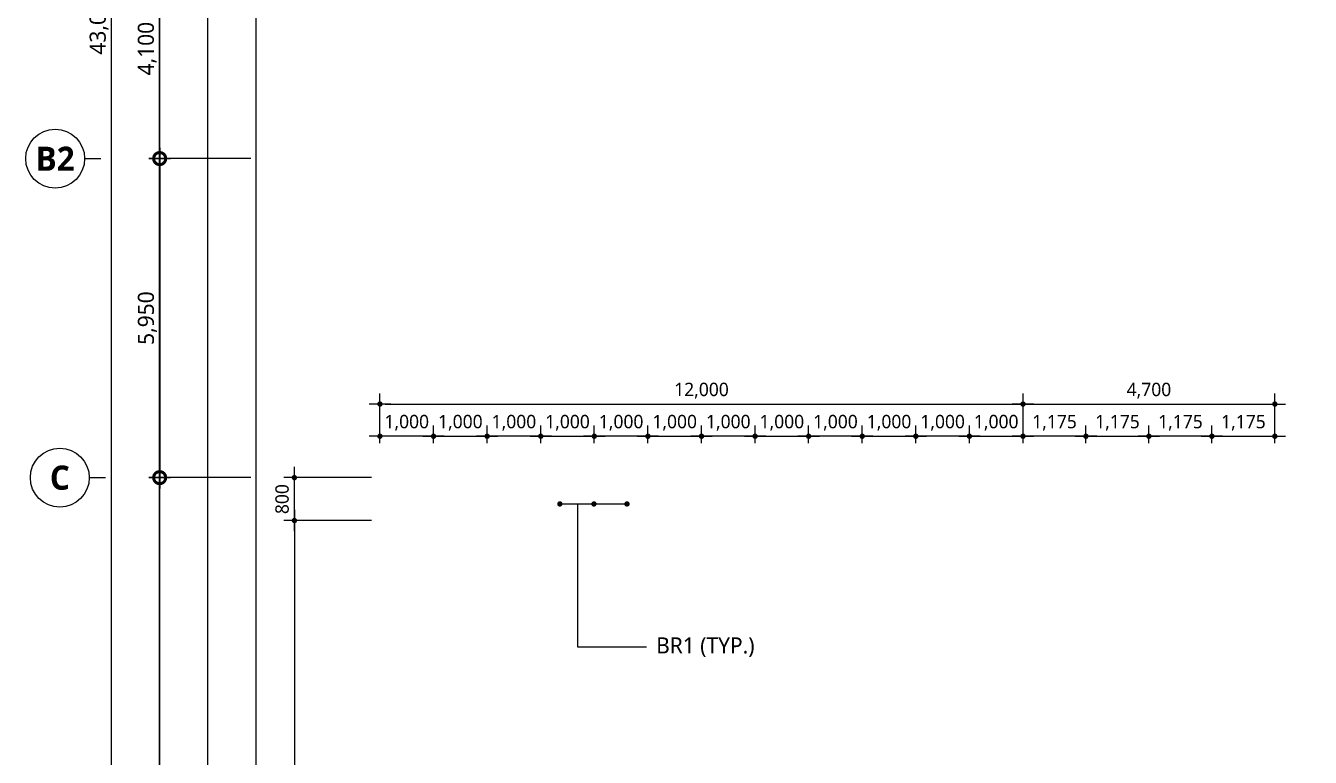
# Model space of a CAD drawing. Header units: millimetres. Extents: x 5446 to 585647, y 2414 to 57106.
# Drawn here: x 188568 to 212540, y 16171 to 29814 of the extents above; entities that cross this region are included whole.
import ezdxf
from ezdxf.enums import TextEntityAlignment as Align

# ---------------------------------------------------------------- set-up
doc = ezdxf.new("R2010")
doc.units = ezdxf.units.MM
doc.header["$LTSCALE"] = 100
doc.layers.get('DEFPOINTS').update_dxf_attribs({"color": 137})
for name, color, linetype in [('DIM', 7, 'Continuous'), ('DIM-INT', 7, 'Continuous'), ('SYM-BUB', 3, 'Continuous'), ('SYM-LEAD', 6, 'Continuous'), ('TEXT', 3, 'Continuous')]:
    doc.layers.add(name, color=color, linetype=linetype)
doc.layers.add('TEMP', color=171, linetype='Continuous', plot=False)
doc.styles.add('$0$스타일1', font='malgun.ttf')
doc.styles.add('스타일1', font='malgun.ttf')
doc.styles.add('스타일2', font='malgunbd.ttf')
doc.dimstyles.new('CJA', dxfattribs={"dimscale": 300, "dimtxt": 2.7, "dimasz": 1, "dimexe": 2, "dimexo": 3, "dimgap": 1, "dimtad": 1, "dimdec": 0, "dimzin": 1, "dimdsep": 46, "dimlunit": 6, "dimtxsty": '$0$스타일1', "dimblk": 'CJDOT', "dimcen": 0.09, "dimdle": 1, "dimclrd": 256, "dimclre": 256, "dimclrt": 3, "dimadec": 0, "dimazin": 0, "dimtfac": 1, "dimtdec": 0, "dimtix": 1, "dimtmove": 2, "dimatfit": 3, "dimldrblk": 'CJDOT', "dimfxl": 1, "dimtolj": 1, "dimtzin": 1, "dimarcsym": 0})
doc.dimstyles.new('GAUN-100', dxfattribs={"dimscale": 100, "dimtxt": 3, "dimasz": 1, "dimexe": 1, "dimexo": 1, "dimgap": 0.5, "dimtad": 1, "dimdec": 0, "dimzin": 1, "dimdsep": 46, "dimlunit": 6, "dimtxsty": '스타일1', "dimblk": 'GAUN-DOT', "dimcen": -2, "dimdle": 2, "dimclrd": 256, "dimclre": 256, "dimclrt": 3, "dimadec": 0, "dimazin": 0, "dimtfac": 1, "dimtdec": 0, "dimtix": 1, "dimtmove": 2, "dimatfit": 3, "dimldrblk": 'DOTSMALL', "dimfxl": 1, "dimtolj": 1, "dimtzin": 1, "dimarcsym": 0})

# ---------------------------------------------------------------- blocks, each defined once
blk = doc.blocks.new('CJDOT')
blk.add_line((-2, 0), (2, 0))
at = {"const_width": 0.5}
blk.add_lwpolyline([(-0.25, 0, 1), (0.25, 0, 1)], format="xyb", close=True, dxfattribs=at)
blk = doc.blocks.new('*D216')
at = {"layer": 'DEFPOINTS', "color": 0, "transparency": 16777216}
for p in [(193582, 21386), (195321, 21386), (195321, 20586)]:
    blk.add_point(p, dxfattribs=at)
at = {"layer": 'DIM-INT', "lineweight": -2, "transparency": 16777216}
for p, q in [((195021, 21386), (193382, 21386)), ((193582, 20686), (193582, 21286)), ((195021, 20586), (193382, 20586))]:
    blk.add_line(p, q, dxfattribs=at)
at = {"layer": 'DIM-INT', "lineweight": -2, "transparency": 16777216, "xscale": 100, "yscale": 100, "zscale": 100}
for p, rotation in [((193582, 21386), 90), ((193582, 20586), 270)]:
    blk.add_blockref('CJDOT', p, dxfattribs=dict(at, rotation=rotation))
at = {"layer": 'DIM-INT', "color": 3, "transparency": 16777216, "insert": (193353, 20986), "char_height": 250, "attachment_point": 5, "rotation": 90, "style": '$0$스타일1'}
blk.add_mtext('\\A1;800', dxfattribs=at)
blk = doc.blocks.new('*D217')
at = {"layer": 'DEFPOINTS', "color": 0, "transparency": 16777216}
for p in [(195321, 20586), (193582, 9186), (195321, 9186)]:
    blk.add_point(p, dxfattribs=at)
at = {"layer": 'DIM-INT', "lineweight": -2, "transparency": 16777216}
for p, q in [((195021, 20586), (193382, 20586)), ((193582, 20486), (193582, 9286)), ((195021, 9186), (193382, 9186))]:
    blk.add_line(p, q, dxfattribs=at)
at = {"layer": 'DIM-INT', "lineweight": -2, "transparency": 16777216, "xscale": 100, "yscale": 100, "zscale": 100}
for p, rotation in [((193582, 20586), 90), ((193582, 9186), 270)]:
    blk.add_blockref('CJDOT', p, dxfattribs=dict(at, rotation=rotation))
at = {"layer": 'DIM-INT', "color": 3, "transparency": 16777216, "insert": (193332, 14886), "char_height": 250, "attachment_point": 5, "rotation": 90, "style": '$0$스타일1'}
blk.add_mtext('\\A1;11,400', dxfattribs=at)
blk = doc.blocks.new('GAUN-DOT')
at = {"linetype": 'ByBlock'}
for p, q in [((2, 0), (-2, 0)), ((0, -2), (0, 2))]:
    blk.add_line(p, q, dxfattribs=at)
at = {"const_width": 2.25}
blk.add_lwpolyline([(0, 0.28125, 1), (0, -0.28125, 1)], format="xyb", close=True, dxfattribs=at)
blk = doc.blocks.new('*D219')
at = {"layer": 'DEFPOINTS', "color": 0, "transparency": 16777216}
for p in [(191068, 21386), (192868, 21386), (192868, 8386)]:
    blk.add_point(p, dxfattribs=at)
at = {"layer": 'DIM', "lineweight": -2, "transparency": 16777216}
for p, q in [((192768, 21386), (190968, 21386)), ((191068, 8486), (191068, 21286)), ((192768, 8386), (190968, 8386))]:
    blk.add_line(p, q, dxfattribs=at)
at = {"layer": 'DIM', "lineweight": -2, "transparency": 16777216, "xscale": 100, "yscale": 100, "zscale": 100}
for p, rotation in [((191068, 21386), 90), ((191068, 8386), 270)]:
    blk.add_blockref('GAUN-DOT', p, dxfattribs=dict(at, rotation=rotation))
at = {"layer": 'DIM', "color": 3, "transparency": 16777216, "insert": (190837, 14886), "char_height": 300, "attachment_point": 5, "rotation": 90, "style": '스타일1'}
blk.add_mtext('\\A1;13,000', dxfattribs=at)
blk = doc.blocks.new('_DotSmall')
at = {"color": 0, "linetype": 'ByBlock', "const_width": 0.5}
blk.add_lwpolyline([(-0.0625, 0, 1), (0.0625, 0, 1)], format="xyb", close=True, dxfattribs=at)
blk = doc.blocks.new('*D220')
at = {"layer": 'DEFPOINTS', "color": 0, "transparency": 16777216}
for p in [(190168, 51386), (192868, 51386), (192868, 8386)]:
    blk.add_point(p, dxfattribs=at)
at = {"layer": 'DIM', "lineweight": -2, "transparency": 16777216}
for p, q in [((192768, 51386), (190068, 51386)), ((190168, 8486), (190168, 51286)), ((192768, 8386), (190068, 8386))]:
    blk.add_line(p, q, dxfattribs=at)
at = {"layer": 'DIM', "lineweight": -2, "transparency": 16777216, "xscale": 100, "yscale": 100, "zscale": 100}
for p, rotation in [((190168, 51386), 90), ((190168, 8386), 270)]:
    blk.add_blockref('GAUN-DOT', p, dxfattribs=dict(at, rotation=rotation))
at = {"layer": 'DIM', "color": 3, "transparency": 16777216, "insert": (189938, 29886), "char_height": 300, "attachment_point": 5, "rotation": 90, "style": '스타일1'}
blk.add_mtext('\\A1;43,000', dxfattribs=at)
blk = doc.blocks.new('NEW_BUB')
at = {"layer": 'SYM-BUB', "color": 6}
blk.add_line((0, 3), (0, 0), dxfattribs=at)
blk.add_circle((0, 8.5), 5.5, dxfattribs=at)
at = {"layer": 'SYM-BUB', "color": 3, "style": '스타일2'}
blk.add_attdef('X', text='', height=4.5, dxfattribs=at).set_placement((0, 8.5), align=Align.MIDDLE)
blk = doc.blocks.new('*D303')
at = {"layer": 'DEFPOINTS', "color": 0, "transparency": 16777216}
for p in [(191068, 31436), (192868, 31436), (192868, 27336)]:
    blk.add_point(p, dxfattribs=at)
at = {"layer": 'DIM', "lineweight": -2, "transparency": 16777216}
for p, q in [((192768, 31436), (190968, 31436)), ((191068, 27436), (191068, 31336)), ((192768, 27336), (190968, 27336))]:
    blk.add_line(p, q, dxfattribs=at)
at = {"layer": 'DIM', "lineweight": -2, "transparency": 16777216, "xscale": 100, "yscale": 100, "zscale": 100}
for p, rotation in [((191068, 31436), 90), ((191068, 27336), 270)]:
    blk.add_blockref('GAUN-DOT', p, dxfattribs=dict(at, rotation=rotation))
at = {"layer": 'DIM', "color": 3, "transparency": 16777216, "insert": (190837, 29386), "char_height": 300, "attachment_point": 5, "rotation": 90, "style": '스타일1'}
blk.add_mtext('\\A1;4,100', dxfattribs=at)
blk = doc.blocks.new('*D304')
at = {"layer": 'DEFPOINTS', "color": 0, "transparency": 16777216}
for p in [(192868, 27336), (191068, 21386), (192868, 21386)]:
    blk.add_point(p, dxfattribs=at)
at = {"layer": 'DIM', "lineweight": -2, "transparency": 16777216}
for p, q in [((192768, 27336), (190968, 27336)), ((191068, 27236), (191068, 21486)), ((192768, 21386), (190968, 21386))]:
    blk.add_line(p, q, dxfattribs=at)
at = {"layer": 'DIM', "lineweight": -2, "transparency": 16777216, "xscale": 100, "yscale": 100, "zscale": 100}
for p, rotation in [((191068, 27336), 90), ((191068, 21386), 270)]:
    blk.add_blockref('GAUN-DOT', p, dxfattribs=dict(at, rotation=rotation))
at = {"layer": 'DIM', "color": 3, "transparency": 16777216, "insert": (190838, 24361), "char_height": 300, "attachment_point": 5, "rotation": 90, "style": '스타일1'}
blk.add_mtext('\\A1;5,950', dxfattribs=at)
blk = doc.blocks.new('*D418')
at = {"layer": 'DEFPOINTS', "color": 0, "transparency": 16777216}
for p in [(197179, 22158), (196179, 21726), (197179, 21726)]:
    blk.add_point(p, dxfattribs=at)
at = {"layer": 'DIM-INT', "lineweight": -2, "transparency": 16777216}
for p, q in [((196179, 22026), (196179, 22358)), ((197179, 22026), (197179, 22358)), ((196279, 22158), (197079, 22158))]:
    blk.add_line(p, q, dxfattribs=at)
at = {"layer": 'DIM-INT', "lineweight": -2, "transparency": 16777216, "xscale": 100, "yscale": 100, "zscale": 100, "rotation": 180}
blk.add_blockref('CJDOT', (196179, 22158), dxfattribs=at)
at = {"layer": 'DIM-INT', "lineweight": -2, "transparency": 16777216, "xscale": 100, "yscale": 100, "zscale": 100}
blk.add_blockref('CJDOT', (197179, 22158), dxfattribs=at)
at = {"layer": 'DIM-INT', "color": 3, "transparency": 16777216, "insert": (196679, 22409), "char_height": 250, "attachment_point": 5, "style": '$0$스타일1'}
blk.add_mtext('\\A1;1,000', dxfattribs=at)
blk = doc.blocks.new('*D419')
at = {"layer": 'DEFPOINTS', "color": 0, "transparency": 16777216}
for p in [(197179, 22158), (197179, 21726), (198179, 21726)]:
    blk.add_point(p, dxfattribs=at)
at = {"layer": 'DIM-INT', "lineweight": -2, "transparency": 16777216}
for p, q in [((197179, 22026), (197179, 22358)), ((198179, 22026), (198179, 22358)), ((198079, 22158), (197279, 22158))]:
    blk.add_line(p, q, dxfattribs=at)
at = {"layer": 'DIM-INT', "lineweight": -2, "transparency": 16777216, "xscale": 100, "yscale": 100, "zscale": 100, "rotation": 180}
blk.add_blockref('CJDOT', (197179, 22158), dxfattribs=at)
at = {"layer": 'DIM-INT', "lineweight": -2, "transparency": 16777216, "xscale": 100, "yscale": 100, "zscale": 100}
blk.add_blockref('CJDOT', (198179, 22158), dxfattribs=at)
at = {"layer": 'DIM-INT', "color": 3, "transparency": 16777216, "insert": (197679, 22409), "char_height": 250, "attachment_point": 5, "style": '$0$스타일1'}
blk.add_mtext('\\A1;1,000', dxfattribs=at)
blk = doc.blocks.new('*D421')
at = {"layer": 'DEFPOINTS', "color": 0, "transparency": 16777216}
for p in [(199179, 22158), (199179, 21726), (200179, 21726)]:
    blk.add_point(p, dxfattribs=at)
at = {"layer": 'DIM-INT', "lineweight": -2, "transparency": 16777216}
for p, q in [((199179, 22026), (199179, 22358)), ((200179, 22026), (200179, 22358)), ((200079, 22158), (199279, 22158))]:
    blk.add_line(p, q, dxfattribs=at)
at = {"layer": 'DIM-INT', "lineweight": -2, "transparency": 16777216, "xscale": 100, "yscale": 100, "zscale": 100, "rotation": 180}
blk.add_blockref('CJDOT', (199179, 22158), dxfattribs=at)
at = {"layer": 'DIM-INT', "lineweight": -2, "transparency": 16777216, "xscale": 100, "yscale": 100, "zscale": 100}
blk.add_blockref('CJDOT', (200179, 22158), dxfattribs=at)
at = {"layer": 'DIM-INT', "color": 3, "transparency": 16777216, "insert": (199679, 22409), "char_height": 250, "attachment_point": 5, "style": '$0$스타일1'}
blk.add_mtext('\\A1;1,000', dxfattribs=at)
blk = doc.blocks.new('*D420')
at = {"layer": 'DEFPOINTS', "color": 0, "transparency": 16777216}
for p in [(199179, 22158), (198179, 21726), (199179, 21726)]:
    blk.add_point(p, dxfattribs=at)
at = {"layer": 'DIM-INT', "lineweight": -2, "transparency": 16777216}
for p, q in [((198179, 22026), (198179, 22358)), ((199179, 22026), (199179, 22358)), ((198279, 22158), (199079, 22158))]:
    blk.add_line(p, q, dxfattribs=at)
at = {"layer": 'DIM-INT', "lineweight": -2, "transparency": 16777216, "xscale": 100, "yscale": 100, "zscale": 100, "rotation": 180}
blk.add_blockref('CJDOT', (198179, 22158), dxfattribs=at)
at = {"layer": 'DIM-INT', "lineweight": -2, "transparency": 16777216, "xscale": 100, "yscale": 100, "zscale": 100}
blk.add_blockref('CJDOT', (199179, 22158), dxfattribs=at)
at = {"layer": 'DIM-INT', "color": 3, "transparency": 16777216, "insert": (198679, 22409), "char_height": 250, "attachment_point": 5, "style": '$0$스타일1'}
blk.add_mtext('\\A1;1,000', dxfattribs=at)
blk = doc.blocks.new('*D425')
at = {"layer": 'DEFPOINTS', "color": 0, "transparency": 16777216}
for p in [(203179, 22158), (203179, 21726), (204179, 21726)]:
    blk.add_point(p, dxfattribs=at)
at = {"layer": 'DIM-INT', "lineweight": -2, "transparency": 16777216}
for p, q in [((203179, 22026), (203179, 22358)), ((204179, 22026), (204179, 22358)), ((204079, 22158), (203279, 22158))]:
    blk.add_line(p, q, dxfattribs=at)
at = {"layer": 'DIM-INT', "lineweight": -2, "transparency": 16777216, "xscale": 100, "yscale": 100, "zscale": 100, "rotation": 180}
blk.add_blockref('CJDOT', (203179, 22158), dxfattribs=at)
at = {"layer": 'DIM-INT', "lineweight": -2, "transparency": 16777216, "xscale": 100, "yscale": 100, "zscale": 100}
blk.add_blockref('CJDOT', (204179, 22158), dxfattribs=at)
at = {"layer": 'DIM-INT', "color": 3, "transparency": 16777216, "insert": (203679, 22409), "char_height": 250, "attachment_point": 5, "style": '$0$스타일1'}
blk.add_mtext('\\A1;1,000', dxfattribs=at)
blk = doc.blocks.new('*D422')
at = {"layer": 'DEFPOINTS', "color": 0, "transparency": 16777216}
for p in [(203179, 22158), (202179, 21726), (203179, 21726)]:
    blk.add_point(p, dxfattribs=at)
at = {"layer": 'DIM-INT', "lineweight": -2, "transparency": 16777216}
for p, q in [((202179, 22026), (202179, 22358)), ((203179, 22026), (203179, 22358)), ((202279, 22158), (203079, 22158))]:
    blk.add_line(p, q, dxfattribs=at)
at = {"layer": 'DIM-INT', "lineweight": -2, "transparency": 16777216, "xscale": 100, "yscale": 100, "zscale": 100, "rotation": 180}
blk.add_blockref('CJDOT', (202179, 22158), dxfattribs=at)
at = {"layer": 'DIM-INT', "lineweight": -2, "transparency": 16777216, "xscale": 100, "yscale": 100, "zscale": 100}
blk.add_blockref('CJDOT', (203179, 22158), dxfattribs=at)
at = {"layer": 'DIM-INT', "color": 3, "transparency": 16777216, "insert": (202679, 22409), "char_height": 250, "attachment_point": 5, "style": '$0$스타일1'}
blk.add_mtext('\\A1;1,000', dxfattribs=at)
blk = doc.blocks.new('*D423')
at = {"layer": 'DEFPOINTS', "color": 0, "transparency": 16777216}
for p in [(201179, 22158), (200179, 21726), (201179, 21726)]:
    blk.add_point(p, dxfattribs=at)
at = {"layer": 'DIM-INT', "lineweight": -2, "transparency": 16777216}
for p, q in [((200179, 22026), (200179, 22358)), ((201179, 22026), (201179, 22358)), ((200279, 22158), (201079, 22158))]:
    blk.add_line(p, q, dxfattribs=at)
at = {"layer": 'DIM-INT', "lineweight": -2, "transparency": 16777216, "xscale": 100, "yscale": 100, "zscale": 100, "rotation": 180}
blk.add_blockref('CJDOT', (200179, 22158), dxfattribs=at)
at = {"layer": 'DIM-INT', "lineweight": -2, "transparency": 16777216, "xscale": 100, "yscale": 100, "zscale": 100}
blk.add_blockref('CJDOT', (201179, 22158), dxfattribs=at)
at = {"layer": 'DIM-INT', "color": 3, "transparency": 16777216, "insert": (200679, 22409), "char_height": 250, "attachment_point": 5, "style": '$0$스타일1'}
blk.add_mtext('\\A1;1,000', dxfattribs=at)
blk = doc.blocks.new('*D424')
at = {"layer": 'DEFPOINTS', "color": 0, "transparency": 16777216}
for p in [(201179, 22158), (201179, 21726), (202179, 21726)]:
    blk.add_point(p, dxfattribs=at)
at = {"layer": 'DIM-INT', "lineweight": -2, "transparency": 16777216}
for p, q in [((201179, 22026), (201179, 22358)), ((202179, 22026), (202179, 22358)), ((202079, 22158), (201279, 22158))]:
    blk.add_line(p, q, dxfattribs=at)
at = {"layer": 'DIM-INT', "lineweight": -2, "transparency": 16777216, "xscale": 100, "yscale": 100, "zscale": 100, "rotation": 180}
blk.add_blockref('CJDOT', (201179, 22158), dxfattribs=at)
at = {"layer": 'DIM-INT', "lineweight": -2, "transparency": 16777216, "xscale": 100, "yscale": 100, "zscale": 100}
blk.add_blockref('CJDOT', (202179, 22158), dxfattribs=at)
at = {"layer": 'DIM-INT', "color": 3, "transparency": 16777216, "insert": (201679, 22409), "char_height": 250, "attachment_point": 5, "style": '$0$스타일1'}
blk.add_mtext('\\A1;1,000', dxfattribs=at)
blk = doc.blocks.new('*D426')
at = {"layer": 'DEFPOINTS', "color": 0, "transparency": 16777216}
for p in [(205179, 22158), (204179, 21726), (205179, 21726)]:
    blk.add_point(p, dxfattribs=at)
at = {"layer": 'DIM-INT', "lineweight": -2, "transparency": 16777216}
for p, q in [((204179, 22026), (204179, 22358)), ((205179, 22026), (205179, 22358)), ((204279, 22158), (205079, 22158))]:
    blk.add_line(p, q, dxfattribs=at)
at = {"layer": 'DIM-INT', "lineweight": -2, "transparency": 16777216, "xscale": 100, "yscale": 100, "zscale": 100, "rotation": 180}
blk.add_blockref('CJDOT', (204179, 22158), dxfattribs=at)
at = {"layer": 'DIM-INT', "lineweight": -2, "transparency": 16777216, "xscale": 100, "yscale": 100, "zscale": 100}
blk.add_blockref('CJDOT', (205179, 22158), dxfattribs=at)
at = {"layer": 'DIM-INT', "color": 3, "transparency": 16777216, "insert": (204679, 22409), "char_height": 250, "attachment_point": 5, "style": '$0$스타일1'}
blk.add_mtext('\\A1;1,000', dxfattribs=at)
blk = doc.blocks.new('*D427')
at = {"layer": 'DEFPOINTS', "color": 0, "transparency": 16777216}
for p in [(205179, 22158), (205179, 21726), (206179, 21726)]:
    blk.add_point(p, dxfattribs=at)
at = {"layer": 'DIM-INT', "lineweight": -2, "transparency": 16777216}
for p, q in [((205179, 22026), (205179, 22358)), ((206179, 22026), (206179, 22358)), ((206079, 22158), (205279, 22158))]:
    blk.add_line(p, q, dxfattribs=at)
at = {"layer": 'DIM-INT', "lineweight": -2, "transparency": 16777216, "xscale": 100, "yscale": 100, "zscale": 100, "rotation": 180}
blk.add_blockref('CJDOT', (205179, 22158), dxfattribs=at)
at = {"layer": 'DIM-INT', "lineweight": -2, "transparency": 16777216, "xscale": 100, "yscale": 100, "zscale": 100}
blk.add_blockref('CJDOT', (206179, 22158), dxfattribs=at)
at = {"layer": 'DIM-INT', "color": 3, "transparency": 16777216, "insert": (205679, 22409), "char_height": 250, "attachment_point": 5, "style": '$0$스타일1'}
blk.add_mtext('\\A1;1,000', dxfattribs=at)
blk = doc.blocks.new('*D428')
at = {"layer": 'DEFPOINTS', "color": 0, "transparency": 16777216}
for p in [(207179, 22158), (206179, 21726), (207179, 21726)]:
    blk.add_point(p, dxfattribs=at)
at = {"layer": 'DIM-INT', "lineweight": -2, "transparency": 16777216}
for p, q in [((206179, 22026), (206179, 22358)), ((207179, 22026), (207179, 22358)), ((206279, 22158), (207079, 22158))]:
    blk.add_line(p, q, dxfattribs=at)
at = {"layer": 'DIM-INT', "lineweight": -2, "transparency": 16777216, "xscale": 100, "yscale": 100, "zscale": 100, "rotation": 180}
blk.add_blockref('CJDOT', (206179, 22158), dxfattribs=at)
at = {"layer": 'DIM-INT', "lineweight": -2, "transparency": 16777216, "xscale": 100, "yscale": 100, "zscale": 100}
blk.add_blockref('CJDOT', (207179, 22158), dxfattribs=at)
at = {"layer": 'DIM-INT', "color": 3, "transparency": 16777216, "insert": (206679, 22409), "char_height": 250, "attachment_point": 5, "style": '$0$스타일1'}
blk.add_mtext('\\A1;1,000', dxfattribs=at)
blk = doc.blocks.new('*D429')
at = {"layer": 'DEFPOINTS', "color": 0, "transparency": 16777216}
for p in [(211879, 22158), (210704, 21726), (211879, 21726)]:
    blk.add_point(p, dxfattribs=at)
at = {"layer": 'DIM-INT', "lineweight": -2, "transparency": 16777216}
for p, q in [((210704, 22026), (210704, 22358)), ((211879, 22026), (211879, 22358)), ((210804, 22158), (211779, 22158))]:
    blk.add_line(p, q, dxfattribs=at)
at = {"layer": 'DIM-INT', "lineweight": -2, "transparency": 16777216, "xscale": 100, "yscale": 100, "zscale": 100, "rotation": 180}
blk.add_blockref('CJDOT', (210704, 22158), dxfattribs=at)
at = {"layer": 'DIM-INT', "lineweight": -2, "transparency": 16777216, "xscale": 100, "yscale": 100, "zscale": 100}
blk.add_blockref('CJDOT', (211879, 22158), dxfattribs=at)
at = {"layer": 'DIM-INT', "color": 3, "transparency": 16777216, "insert": (211292, 22409), "char_height": 250, "attachment_point": 5, "style": '$0$스타일1'}
blk.add_mtext('\\A1;1,175', dxfattribs=at)
blk = doc.blocks.new('*D430')
at = {"layer": 'DEFPOINTS', "color": 0, "transparency": 16777216}
for p in [(209529, 22158), (209529, 21726), (210704, 21726)]:
    blk.add_point(p, dxfattribs=at)
at = {"layer": 'DIM-INT', "lineweight": -2, "transparency": 16777216}
for p, q in [((209529, 22026), (209529, 22358)), ((210704, 22026), (210704, 22358)), ((210604, 22158), (209629, 22158))]:
    blk.add_line(p, q, dxfattribs=at)
at = {"layer": 'DIM-INT', "lineweight": -2, "transparency": 16777216, "xscale": 100, "yscale": 100, "zscale": 100}
for p, rotation in [((209529, 22158), 179.9999999999903), ((210704, 22158), 359.9999999999903)]:
    blk.add_blockref('CJDOT', p, dxfattribs=dict(at, rotation=rotation))
at = {"layer": 'DIM-INT', "color": 3, "transparency": 16777216, "insert": (210117, 22409), "char_height": 250, "attachment_point": 5, "style": '$0$스타일1'}
blk.add_mtext('\\A1;1,175', dxfattribs=at)
blk = doc.blocks.new('*D431')
at = {"layer": 'DEFPOINTS', "color": 0, "transparency": 16777216}
for p in [(209529, 22158), (208354, 21726), (209529, 21726)]:
    blk.add_point(p, dxfattribs=at)
at = {"layer": 'DIM-INT', "lineweight": -2, "transparency": 16777216}
for p, q in [((208354, 22026), (208354, 22358)), ((209529, 22026), (209529, 22358)), ((208454, 22158), (209429, 22158))]:
    blk.add_line(p, q, dxfattribs=at)
at = {"layer": 'DIM-INT', "lineweight": -2, "transparency": 16777216, "xscale": 100, "yscale": 100, "zscale": 100, "rotation": 180}
blk.add_blockref('CJDOT', (208354, 22158), dxfattribs=at)
at = {"layer": 'DIM-INT', "lineweight": -2, "transparency": 16777216, "xscale": 100, "yscale": 100, "zscale": 100}
blk.add_blockref('CJDOT', (209529, 22158), dxfattribs=at)
at = {"layer": 'DIM-INT', "color": 3, "transparency": 16777216, "insert": (208942, 22409), "char_height": 250, "attachment_point": 5, "style": '$0$스타일1'}
blk.add_mtext('\\A1;1,175', dxfattribs=at)
blk = doc.blocks.new('*D432')
at = {"layer": 'DEFPOINTS', "color": 0, "transparency": 16777216}
for p in [(207179, 22158), (207179, 21726), (208354, 21726)]:
    blk.add_point(p, dxfattribs=at)
at = {"layer": 'DIM-INT', "lineweight": -2, "transparency": 16777216}
for p, q in [((207179, 22026), (207179, 22358)), ((208354, 22026), (208354, 22358)), ((208254, 22158), (207279, 22158))]:
    blk.add_line(p, q, dxfattribs=at)
at = {"layer": 'DIM-INT', "lineweight": -2, "transparency": 16777216, "xscale": 100, "yscale": 100, "zscale": 100}
for p, rotation in [((207179, 22158), 179.9999999999903), ((208354, 22158), 359.9999999999903)]:
    blk.add_blockref('CJDOT', p, dxfattribs=dict(at, rotation=rotation))
at = {"layer": 'DIM-INT', "color": 3, "transparency": 16777216, "insert": (207767, 22409), "char_height": 250, "attachment_point": 5, "style": '$0$스타일1'}
blk.add_mtext('\\A1;1,175', dxfattribs=at)
blk = doc.blocks.new('*D433')
at = {"layer": 'DEFPOINTS', "color": 0, "transparency": 16777216}
for p in [(195179, 22158), (195179, 21726), (196179, 21726)]:
    blk.add_point(p, dxfattribs=at)
at = {"layer": 'DIM-INT', "lineweight": -2, "transparency": 16777216}
for p, q in [((195179, 22026), (195179, 22358)), ((196179, 22026), (196179, 22358)), ((196079, 22158), (195279, 22158))]:
    blk.add_line(p, q, dxfattribs=at)
at = {"layer": 'DIM-INT', "lineweight": -2, "transparency": 16777216, "xscale": 100, "yscale": 100, "zscale": 100, "rotation": 180}
blk.add_blockref('CJDOT', (195179, 22158), dxfattribs=at)
at = {"layer": 'DIM-INT', "lineweight": -2, "transparency": 16777216, "xscale": 100, "yscale": 100, "zscale": 100}
blk.add_blockref('CJDOT', (196179, 22158), dxfattribs=at)
at = {"layer": 'DIM-INT', "color": 3, "transparency": 16777216, "insert": (195679, 22409), "char_height": 250, "attachment_point": 5, "style": '$0$스타일1'}
blk.add_mtext('\\A1;1,000', dxfattribs=at)
blk = doc.blocks.new('*D434')
at = {"layer": 'DEFPOINTS', "color": 0, "transparency": 16777216}
for p in [(207179, 22758), (195179, 21726), (207179, 21726)]:
    blk.add_point(p, dxfattribs=at)
at = {"layer": 'DIM-INT', "lineweight": -2, "transparency": 16777216}
for p, q in [((195179, 22026), (195179, 22958)), ((207179, 22026), (207179, 22958)), ((195279, 22758), (207079, 22758))]:
    blk.add_line(p, q, dxfattribs=at)
at = {"layer": 'DIM-INT', "lineweight": -2, "transparency": 16777216, "xscale": 100, "yscale": 100, "zscale": 100, "rotation": 180}
blk.add_blockref('CJDOT', (195179, 22758), dxfattribs=at)
at = {"layer": 'DIM-INT', "lineweight": -2, "transparency": 16777216, "xscale": 100, "yscale": 100, "zscale": 100}
blk.add_blockref('CJDOT', (207179, 22758), dxfattribs=at)
at = {"layer": 'DIM-INT', "color": 3, "transparency": 16777216, "insert": (201179, 23009), "char_height": 250, "attachment_point": 5, "style": '$0$스타일1'}
blk.add_mtext('\\A1;12,000', dxfattribs=at)
blk = doc.blocks.new('*D435')
at = {"layer": 'DEFPOINTS', "color": 0, "transparency": 16777216}
for p in [(211879, 22758), (207179, 21726), (211879, 21726)]:
    blk.add_point(p, dxfattribs=at)
at = {"layer": 'DIM-INT', "lineweight": -2, "transparency": 16777216}
for p, q in [((207179, 22026), (207179, 22958)), ((211879, 22026), (211879, 22958)), ((207279, 22758), (211779, 22758))]:
    blk.add_line(p, q, dxfattribs=at)
at = {"layer": 'DIM-INT', "lineweight": -2, "transparency": 16777216, "xscale": 100, "yscale": 100, "zscale": 100, "rotation": 180}
blk.add_blockref('CJDOT', (207179, 22758), dxfattribs=at)
at = {"layer": 'DIM-INT', "lineweight": -2, "transparency": 16777216, "xscale": 100, "yscale": 100, "zscale": 100}
blk.add_blockref('CJDOT', (211879, 22758), dxfattribs=at)
at = {"layer": 'DIM-INT', "color": 3, "transparency": 16777216, "insert": (209529, 23008), "char_height": 250, "attachment_point": 5, "style": '$0$스타일1'}
blk.add_mtext('\\A1;4,700', dxfattribs=at)

msp = doc.modelspace()

# ---------------------------------------------------------------- linework, layer by layer
at = {"layer": 'SYM-LEAD'}
for p, q in [((198575.2, 20895.4), (199800.7, 20895.4)), ((198865.2, 20895.4), (198865.2, 18229.9)), ((198865.2, 18229.9), (200150.8, 18229.9))]:
    msp.add_line(p, q, dxfattribs=at)
at = {"layer": 'SYM-LEAD', "const_width": 50}
for points in [[(198536.1, 20920.4, 1), (198536.1, 20870.4, 1)], [(199172.2, 20920.4, 1), (199172.2, 20870.4, 1)], [(199788.8, 20920.4, 1), (199788.8, 20870.4, 1)]]:
    msp.add_lwpolyline(points, format="xyb", close=True, dxfattribs=at)
at = {"layer": 'TEMP'}
for points in [[(190167.8, 55500), (236679.7, 55500), (236679.7, 3900), (190167.8, 3900)], [(191067.8, 54600), (235779.7, 54600), (235779.7, 4800), (191067.8, 4800)], [(191967.8, 53700), (234879.7, 53700), (234879.7, 5700), (191967.8, 5700)], [(192867.8, 52800), (233979.7, 52800), (233979.7, 6600), (192867.8, 6600)]]:
    msp.add_lwpolyline(points, close=True, dxfattribs=at)

# ---------------------------------------------------------------- block references
at = {"layer": 'SYM-BUB'}
ref = msp.add_blockref('NEW_BUB', (189967.8, 27336.1), dxfattribs=dict(at, xscale=100, yscale=100, zscale=100, rotation=90))
ref.add_attrib('X', 'B2', dxfattribs={"color": 3, "height": 450, "style": '스타일2'}).set_placement((189117.8, 27336.1), align=Align.MIDDLE)
ref = msp.add_blockref('NEW_BUB', (190054.6, 21386.1), dxfattribs=dict(at, xscale=100, yscale=100, zscale=100, rotation=90))
ref.add_attrib('X', 'C', dxfattribs={"color": 3, "height": 450, "style": '스타일2'}).set_placement((189204.6, 21386.1), align=Align.MIDDLE)

# ---------------------------------------------------------------- texts
at = {"layer": 'TEXT', "style": '스타일1'}
msp.add_text('BR1 (TYP.)', height=300, dxfattribs=at).set_placement((201250.9, 18257.6, 0), align=Align.MIDDLE_CENTER)

# ---------------------------------------------------------------- dimensions: what is measured, and where the dimension line sits
at = {"layer": 'DIM'}
for base, p1, p2, angle, picture, middle in [((190167.8, 51386.1), (192867.8, 8386.1), (192867.8, 51386.1), 270, '*D220', (189937.6, 29886.1)), ((191067.8, 31436.1), (192867.8, 27336.1), (192867.8, 31436.1), 270, '*D303', (190836.8, 29386.1)), ((191067.8, 21386.1), (192867.8, 27336.1), (192867.8, 21386.1), 90, '*D304', (190837.6, 24361.1)), ((191067.8, 21386.1), (192867.8, 8386.1), (192867.8, 21386.1), 270, '*D219', (190836.8, 14886.1))]:
    dim = msp.add_linear_dim(base=base, p1=p1, p2=p2, angle=angle, dimstyle='GAUN-100', dxfattribs=at)
    dim.commit()
    dim.dimension.update_dxf_attribs({"geometry": picture, "text_midpoint": middle})
at = {"layer": 'DIM-INT'}
for base, p1, p2, picture, middle in [((207179.3, 22758), (195179.3, 21725.9), (207179.3, 21725.9), '*D434', (201179.3, 23008.8)), ((211879.3, 22758), (207179.3, 21725.9), (211879.3, 21725.9), '*D435', (209529.3, 23008.1)), ((195179.3, 22158), (196179.3, 21725.9), (195179.3, 21725.9), '*D433', (195679.3, 22408.8)), ((197179.3, 22158), (196179.3, 21725.9), (197179.3, 21725.9), '*D418', (196679.3, 22408.8)), ((209529.3, 22158), (208354.3, 21725.9), (209529.3, 21725.9), '*D431', (208941.8, 22408.8)), ((211879.3, 22158), (210704.3, 21725.9), (211879.3, 21725.9), '*D429', (211291.8, 22408.8))]:
    dim = msp.add_linear_dim(base=base, p1=p1, p2=p2, dimstyle='CJA', override={"dimscale": 100, "dimtxt": 2.5}, dxfattribs=at)
    dim.commit()
    dim.dimension.update_dxf_attribs({"geometry": picture, "text_midpoint": middle})
for base, p1, p2, angle, picture, middle in [((197179.3, 22158), (198179.3, 21725.9), (197179.3, 21725.9), 180, '*D419', (197679.3, 22408.8)), ((199179.3, 22158), (198179.3, 21725.9), (199179.3, 21725.9), 0, '*D420', (198679.3, 22408.8)), ((199179.3, 22158), (200179.3, 21725.9), (199179.3, 21725.9), 180, '*D421', (199679.3, 22408.8)), ((201179.3, 22158), (200179.3, 21725.9), (201179.3, 21725.9), 0, '*D423', (200679.3, 22408.8)), ((201179.3, 22158), (202179.3, 21725.9), (201179.3, 21725.9), 180, '*D424', (201679.3, 22408.8)), ((203179.3, 22158), (202179.3, 21725.9), (203179.3, 21725.9), 0, '*D422', (202679.3, 22408.8)), ((203179.3, 22158), (204179.3, 21725.9), (203179.3, 21725.9), 180, '*D425', (203679.3, 22408.8)), ((205179.3, 22158), (204179.3, 21725.9), (205179.3, 21725.9), 0, '*D426', (204679.3, 22408.8)), ((205179.3, 22158), (206179.3, 21725.9), (205179.3, 21725.9), 180, '*D427', (205679.3, 22408.8)), ((207179.3, 22158), (206179.3, 21725.9), (207179.3, 21725.9), 0, '*D428', (206679.3, 22408.8)), ((207179.3, 22158), (208354.3, 21725.9), (207179.3, 21725.9), 180, '*D432', (207766.8, 22408.8)), ((209529.3, 22158), (210704.3, 21725.9), (209529.3, 21725.9), 180, '*D430', (210116.8, 22408.8)), ((193582.3, 21386.1), (195320.9, 20586.1), (195320.9, 21386.1), 90, '*D216', (193353.2, 20986.1)), ((193582.3, 9186.1), (195320.9, 20586.1), (195320.9, 9186.1), 270, '*D217', (193331.5, 14886.1))]:
    dim = msp.add_linear_dim(base=base, p1=p1, p2=p2, angle=angle, dimstyle='CJA', override={"dimscale": 100, "dimtxt": 2.5}, dxfattribs=at)
    dim.commit()
    dim.dimension.update_dxf_attribs({"geometry": picture, "text_midpoint": middle})

doc.saveas('drawing.dxf')
